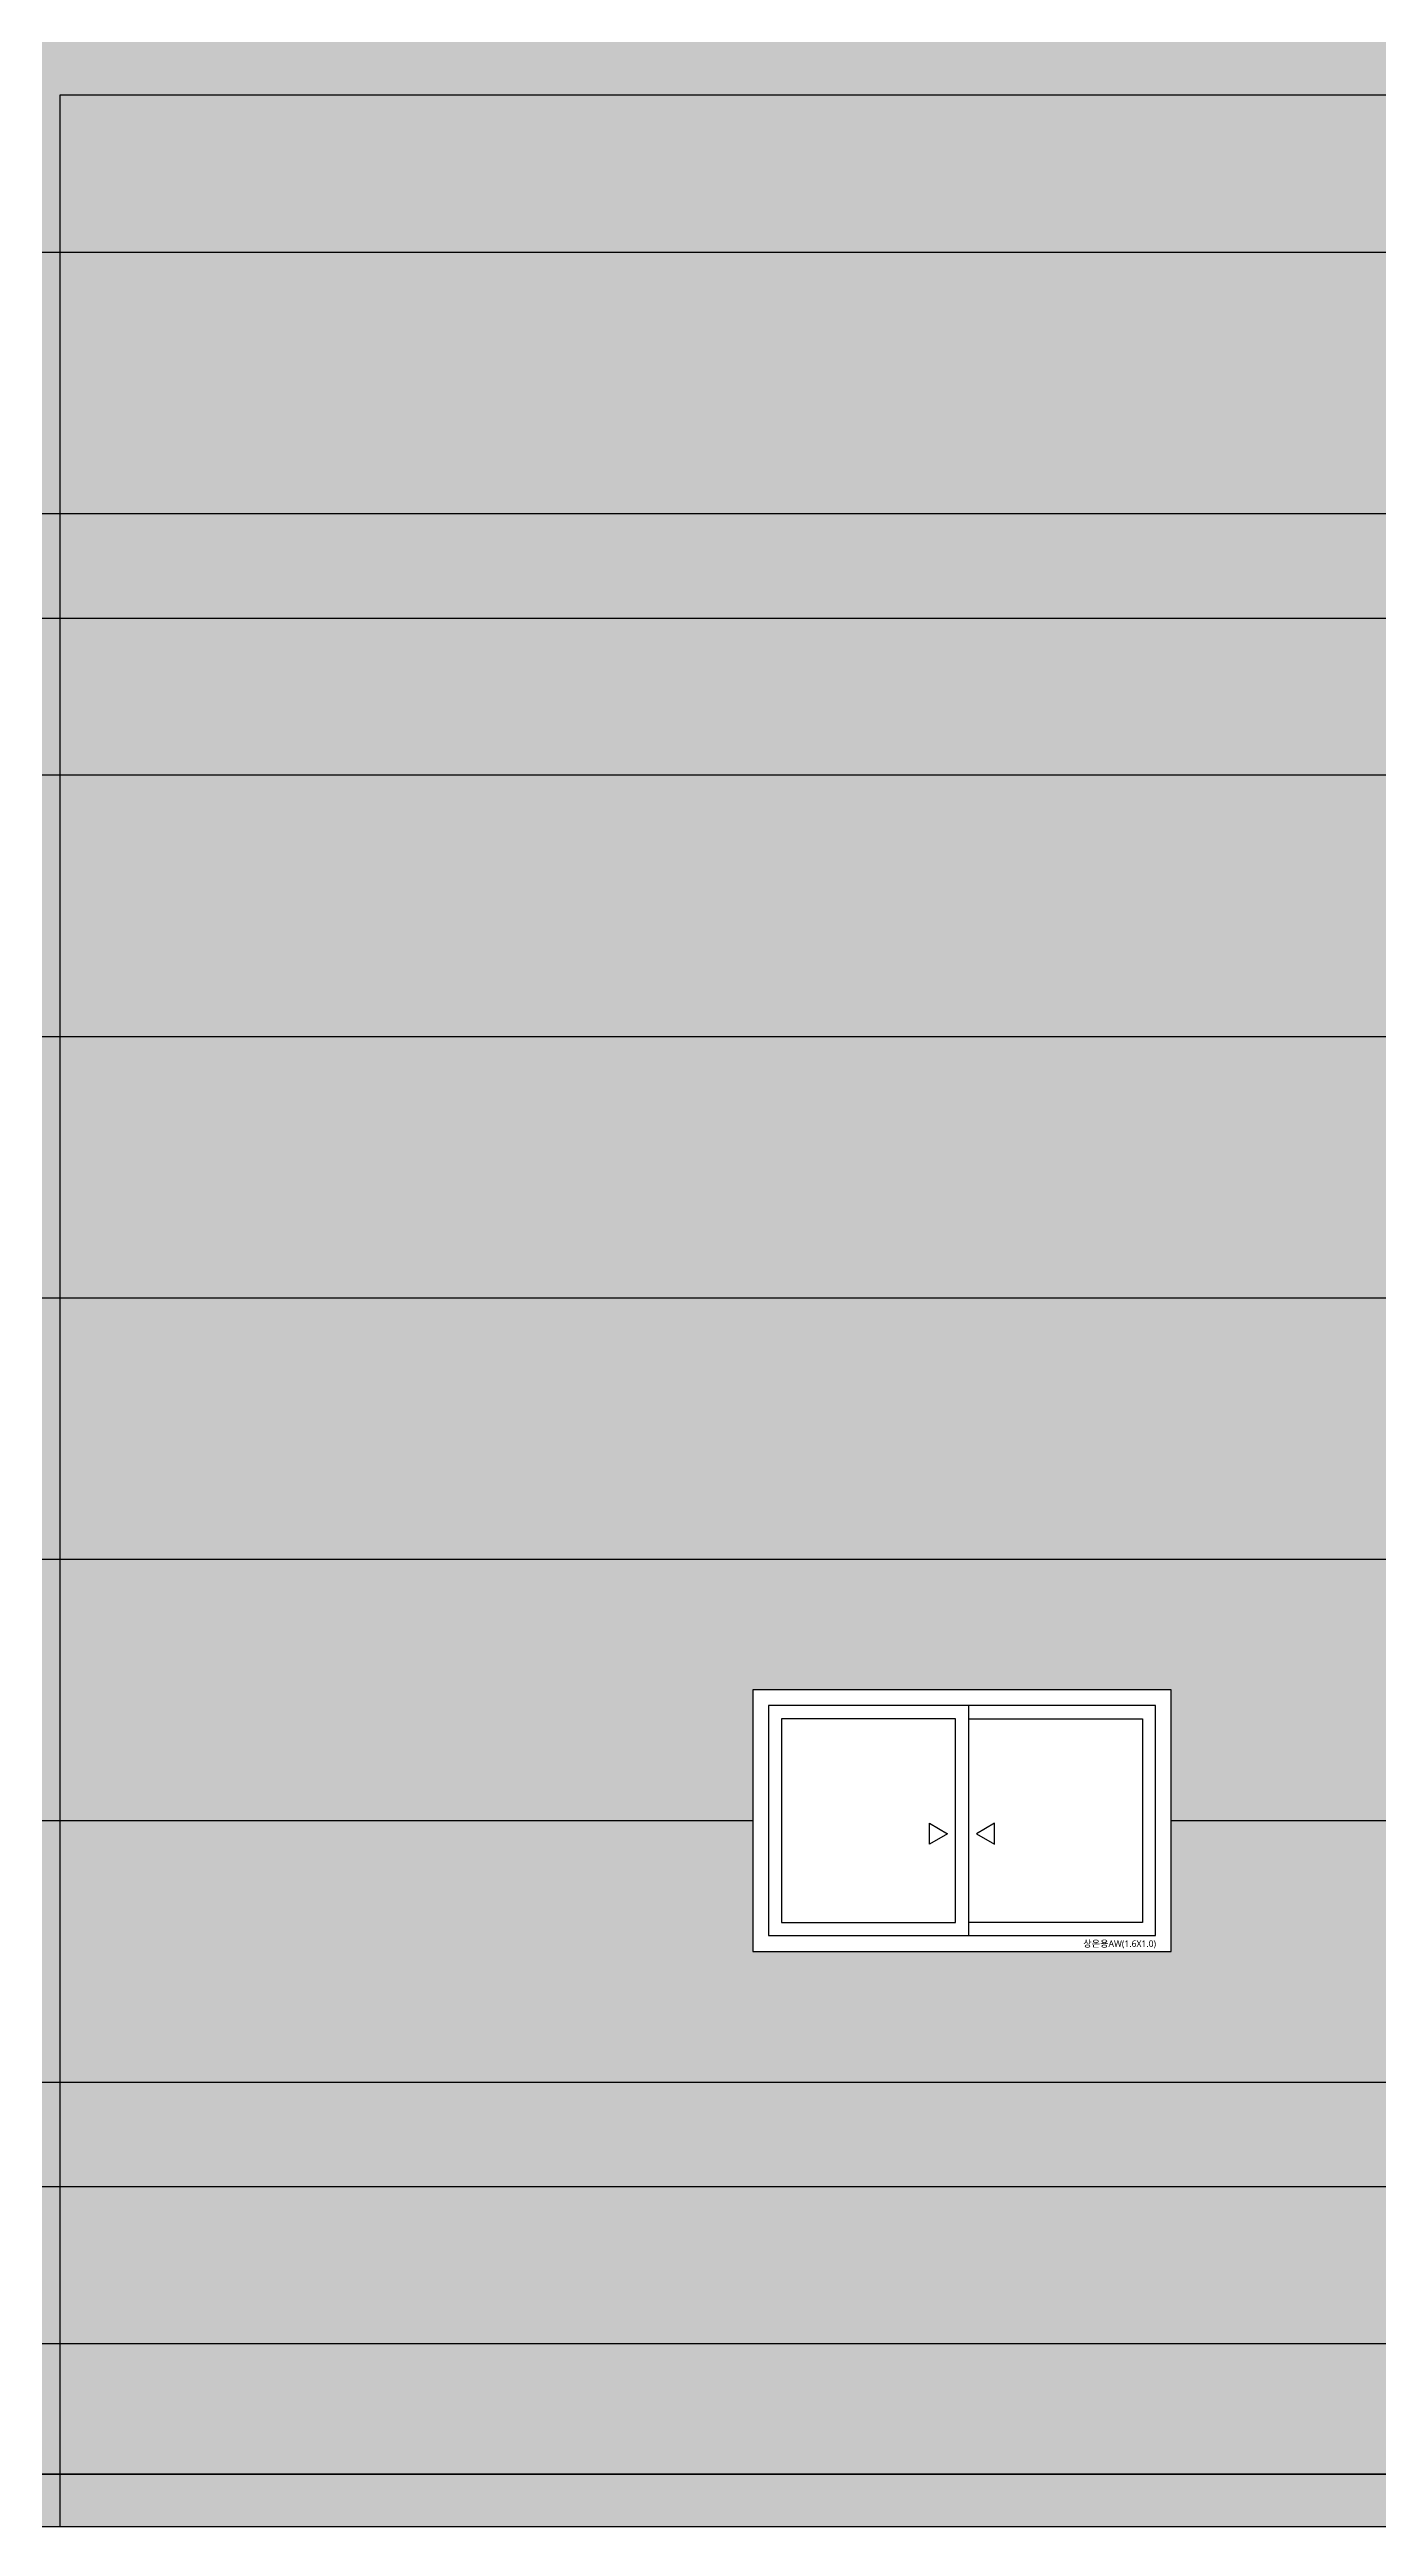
# Model space of a CAD drawing. Header units: millimetres. Extents: x 37653813 to 38677796, y 586285 to 874285.
# Drawn here: x 37793335 to 37798417, y 763842 to 773318 of the extents above; entities that cross this region are included whole.
import ezdxf

# ---------------------------------------------------------------- set-up
doc = ezdxf.new("R2010")
doc.units = ezdxf.units.MM
doc.header["$LTSCALE"] = 1000
doc.header["$MEASUREMENT"] = 0
doc.layers.get('0').update_dxf_attribs({"linetype": 'CONTINUOUS'})
doc.layers.get('Defpoints').update_dxf_attribs({"color": 161, "linetype": 'CONTINUOUS'})
for name, color, linetype in [('cen', 1, 'CONTINUOUS'), ('ELE2', 3, 'CONTINUOUS'), ('HAT-251', 251, 'CONTINUOUS'), ('WID', 4, 'CONTINUOUS'), ('WIN-G', 252, 'CONTINUOUS'), ('먹-적색 14', 14, 'CONTINUOUS'), ('먹-적색(가로선) 26', 26, 'CONTINUOUS')]:
    doc.layers.add(name, color=color, linetype=linetype)
doc.styles.add('나눔바른고딕', font='NanumBarunGothic.ttf')

# ---------------------------------------------------------------- blocks, each defined once
blk = doc.blocks.new('1600x1000 AW')
at = {"ltscale": 1000}
blk.add_wipeout([(200, 0), (1800, 0), (1800, 1000), (200, 1000)], dxfattribs=at).dxf.layer = 'WID'
at = {"layer": 'WID', "ltscale": 1000}
blk.add_line((1025, 940), (1025, 60), dxfattribs=at)
for points in [[(200, 0), (1800, 0), (1800, 1000), (200, 1000)], [(260, 60), (1740, 60), (1740, 940), (260, 940)]]:
    blk.add_lwpolyline(points, close=True, dxfattribs=at)
at = {"layer": 'WIN-G'}
for points in [[(975, 890), (310, 890), (310, 110), (975, 110)], [(875.7, 490), (945, 450), (875.7, 410)], [(1124.3, 490), (1055, 450), (1124.3, 410)]]:
    blk.add_lwpolyline(points, close=True, dxfattribs=at)
blk.add_lwpolyline([(1025, 890), (1690, 890), (1690, 110), (1025, 110)], dxfattribs=at)
at = {"layer": 'Defpoints', "style": '나눔바른고딕'}
blk.add_text('상온용AW(1.6X1.0)', height=25, dxfattribs=at).set_placement((1464, 16.8))

msp = doc.modelspace()

# ---------------------------------------------------------------- linework, layer by layer
at = {"layer": '먹-적색 14', "ltscale": 0.1}
msp.add_lwpolyline([(37803824, 763842.5), (37776855.7, 763842.5), (37776855.7, 770542.5), (37776202.1, 770542.5), (37776202.1, 775742.5), (37775499.3, 775742.5), (37775499.3, 777042.5), (37803499, 777042.5), (37803499, 769912.5), (37803824, 769912.5)], close=True, dxfattribs=at)

# ---------------------------------------------------------------- next in the draw order: wipeouts: each hides what was drawn before it
msp.add_wipeout([(37803499, 769912.5), (37803499, 777042.5), (37775499.3, 777042.5), (37775499.3, 775742.5), (37776202.1, 775742.5), (37776202.1, 770542.5), (37776855.7, 770542.5), (37776855.7, 763842.5), (37803824, 763842.5), (37803824, 769912.5)]).dxf.layer = 'HAT-251'

# ---------------------------------------------------------------- next in the draw order: hatches: boundary and pattern name
h = msp.add_hatch(dxfattribs=at)
h.set_pattern_fill('DOTS', color=256, scale=3000)
h.set_pattern_definition([(0, (410500, 364.6), (93.75, 187.5), [0, -187.5])])
h.paths.add_polyline_path([(37803824, 763842.5), (37776855.7, 763842.5), (37776855.7, 770542.5), (37776202.1, 770542.5), (37776202.1, 775742.5), (37775499.3, 775742.5), (37775499.3, 777042.5), (37803499, 777042.5), (37803499, 769912.5), (37803824, 769912.5)])

# ---------------------------------------------------------------- next in the draw order: linework, layer by layer
at = {"ltscale": 0.1}
msp.add_lwpolyline([(37725834.4, 763842.5), (37997018.4, 763842.5)], dxfattribs=at)
at = {"layer": 'cen', "ltscale": 5}
for p, q in [((37725834.4, 771142.5), (37997018.4, 771142.5)), ((37725834.4, 765142.5), (37997018.4, 765142.5))]:
    msp.add_line(p, q, dxfattribs=at)
at = {"layer": 'ELE2', "ltscale": 0.1}
for p, q in [((37793374, 773142.5), (37793374, 763842.5)), ((37803499, 773142.5), (37793374, 773142.5))]:
    msp.add_line(p, q, dxfattribs=at)
at = {"layer": '먹-적색 14', "ltscale": 0.1}
msp.add_lwpolyline([(37804724, 764042.5), (37777682.5, 764042.5), (37777682.5, 775942.5), (37804724, 775942.5)], close=True, dxfattribs=at)
at = {"layer": '먹-적색(가로선) 26', "ltscale": 0.1}
for points in [[(37776202.1, 772542.5), (37804724, 772542.5)], [(37776202.1, 771542.5), (37804724, 771542.5)], [(37776855.7, 770542.5), (37804724, 770542.5)], [(37776855.7, 769542.5), (37804724, 769542.5)], [(37776855.7, 768542.5), (37804724, 768542.5)], [(37776855.7, 767542.5), (37804724, 767542.5)], [(37776855.7, 766542.5), (37804724, 766542.5)], [(37776855.7, 765542.5), (37804724, 765542.5)], [(37776855.7, 764542.5), (37804749, 764542.5)], [(37776855.7, 764042.5), (37801099, 764042.5)]]:
    msp.add_lwpolyline(points, dxfattribs=at)

# ---------------------------------------------------------------- next in the draw order: block references
at = {"layer": '먹-적색 14'}
msp.add_blockref('1600x1000 AW', (37795824, 766042.5), dxfattribs=at)

doc.saveas('drawing.dxf')
